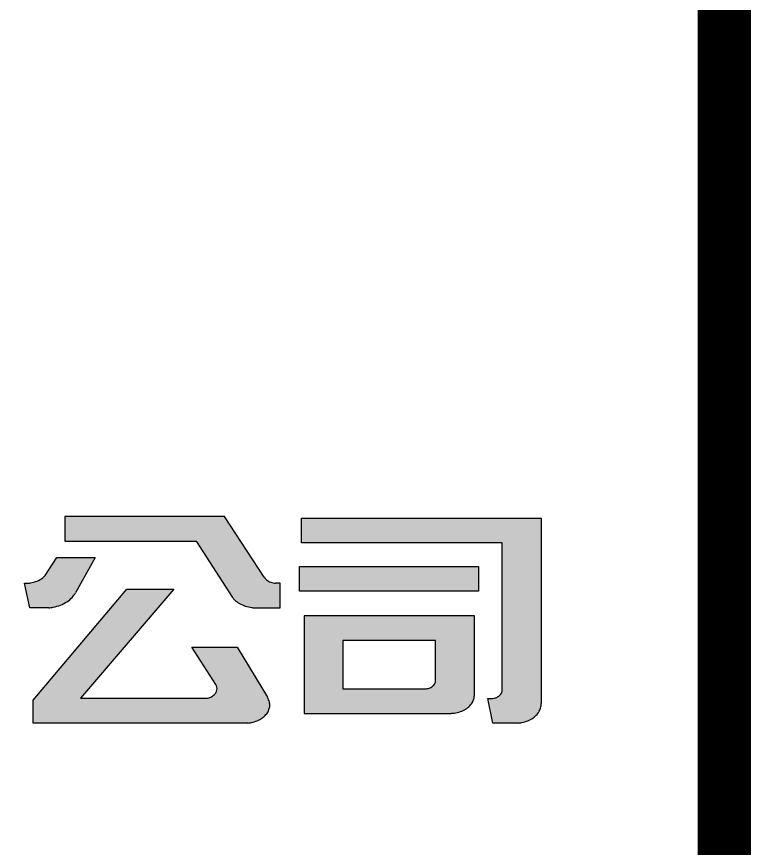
# Model space of a CAD drawing. Extents: x -138012 to 2129925, y -311560 to 0.
# Drawn here: x 1933776 to 1934912, y -143859 to -142561 of the extents above; entities that cross this region are included whole.
import ezdxf

# ---------------------------------------------------------------- set-up
doc = ezdxf.new("R2010")
doc.units = 0
doc.header["$LTSCALE"] = 1000
doc.header["$MEASUREMENT"] = 0
doc.layers.get('0').update_dxf_attribs({"linetype": 'CONTINUOUS'})
for name, color, linetype in [('TEXT', 7, 'CONTINUOUS'), ('WALL', 6, 'CONTINUOUS'), ('图框', 4, 'CONTINUOUS')]:
    doc.layers.add(name, color=color, linetype=linetype)

# ---------------------------------------------------------------- blocks, each defined once
blk = doc.blocks.new('A8')
h = blk.add_hatch(color=0)
h.dxf.hatch_style = 1
edge = h.paths.add_edge_path()
edge.add_line((502381.3863032728, 391806.8845321002), (502141.8465223545, 391806.8845321002))
edge.add_line((502141.8465223545, 391806.8845321002), (502141.8465223545, 391767.1570809301))
edge.add_line((502141.8465223545, 391767.1570809301), (502338.9756538768, 391767.1570809301))
edge.add_line((502338.9756538768, 391767.1570809301), (502393.3531813374, 391676.2880610453))
edge.add_spline(control_points=[(502393.3531813372, 391676.2880610455), (502394.3934568105, 391674.8808582612), (502395.5704973973, 391673.5270470138), (502398.9411896025, 391670.207829684), (502401.3275021039, 391668.3495559663), (502406.6145655696, 391665.1106690213), (502409.5148571379, 391663.7305006369), (502415.6646762991, 391661.5423700044), (502418.9137039297, 391660.7346105797), (502424.3150106267, 391659.9328675108), (502426.4186891844, 391659.7464873859), (502428.5285847476, 391659.6839200239)], knot_values=[3.675655125335953, 3.675655125335953, 3.675655125335953, 3.675655125335953, 3.823852891389297, 3.823852891389297, 4.058879089209102, 4.058879089209102, 4.293905287028908, 4.293905287028908, 4.528931484848713, 4.528931484848713, 4.67534098233276, 4.67534098233276, 4.67534098233276, 4.67534098233276], degree=3, periodic=0)
edge.add_line((502428.5285847498, 391659.6839200238), (502464.7273991806, 391659.683920024))
edge.add_line((502464.7273991806, 391659.683920024), (502464.7273991806, 391699.4121665521))
edge.add_line((502464.7273991806, 391699.4121665521), (502458.0842456607, 391699.412166552))
edge.add_spline(control_points=[(502458.0842456602, 391699.412166552), (502457.2743308914, 391699.4644678855), (502456.7871890747, 391699.5178402137), (502453.7116897417, 391699.9449349036), (502451.1926389926, 391700.7051318056), (502446.6129520838, 391702.9716177557), (502444.5517244732, 391704.4793142819), (502442.1278993156, 391707.1128747581), (502441.4557320769, 391707.9897643158), (502440.8495232102, 391708.9609097756)], knot_values=[0.463394944481089, 0.463394944481089, 0.463394944481089, 0.463394944481089, 0.5348740974187693, 0.5348740974187693, 0.9170009362701392, 0.9170009362701392, 1.299127775121509, 1.299127775121509, 1.470400630335676, 1.470400630335676, 1.470400630335676, 1.470400630335676], degree=3, periodic=0)
edge.add_line((502440.8495232102, 391708.9609097756), (502381.3863032728, 391806.8845321002))
edge = h.paths.add_edge_path()
edge.add_line((502186.9495953897, 391740.7739691709), (502129.373436257, 391740.773969171))
edge.add_line((502129.373436257, 391740.773969171), (502111.9525839124, 391711.7837758249))
edge.add_spline(control_points=[(502111.9525839124, 391711.7837758249), (502110.52001829, 391710.0892979318), (502109.4662699063, 391709.0788626075), (502105.8741210727, 391706.0722639227), (502103.0558134031, 391704.3290036528), (502096.9572809282, 391701.5918535678), (502093.6771994903, 391700.5978224847), (502088.5074352613, 391699.6966265145), (502086.6891578803, 391699.4977940912), (502084.6800220938, 391699.4097804779)], knot_values=[-1.513480281574711, -1.513480281574711, -1.513480281574711, -1.513480281574711, -1.377699840653003, -1.377699840653003, -1.080977499169084, -1.080977499169084, -0.7842551576851653, -0.7842551576851653, -0.6270242143427287, -0.6270242143427287, -0.6270242143427287, -0.6270242143427287], degree=3, periodic=0)
edge.add_line((502084.6800220938, 391699.4097804779), (502081.0796824943, 391699.4097804779))
edge.add_line((502081.0796824943, 391699.4097804779), (502089.0247808333, 391659.6867037772))
edge.add_line((502089.0247808333, 391659.6867037772), (502117.4698106307, 391659.6867037772))
edge.add_spline(control_points=[(502117.4698106307, 391659.6867037772), (502119.7261381377, 391659.9241328339), (502121.9613518696, 391660.2816690108), (502127.9823445419, 391661.5826788361), (502131.6811833687, 391662.7654269619), (502138.6129147762, 391665.7660666581), (502141.8452833164, 391667.5836826831), (502147.6682024939, 391671.737216019), (502150.2583273608, 391674.0725885886), (502154.4861082729, 391678.9073105278), (502156.1851676294, 391681.3764310851), (502157.5320597946, 391683.9429840161)], knot_values=[-1.440018750213178, -1.440018750213178, -1.440018750213178, -1.440018750213178, -1.306992502801708, -1.306992502801708, -1.074807361790648, -1.074807361790648, -0.8426222207795871, -0.8426222207795871, -0.6104370797685266, -0.6104370797685266, -0.3974827503852112, -0.3974827503852112, -0.3974827503852112, -0.3974827503852112], degree=3, periodic=0)
edge.add_line((502157.5320597946, 391683.9429840161), (502186.9495953897, 391740.7739691709))
edge = h.paths.add_edge_path()
edge.add_line((502305.3388127092, 391689.8630972066), (502234.838147621, 391689.8630972066))
edge.add_line((502234.838147621, 391689.8630972066), (502094.1205442941, 391511.4677861295))
edge.add_line((502094.1205442941, 391511.4677861295), (502094.1205442941, 391474.4175787403))
edge.add_line((502094.1205442941, 391474.4175787403), (502416.3448235863, 391474.4175787403))
edge.add_spline(control_points=[(502416.3448235863, 391474.4175787403), (502418.1405944763, 391474.5870798091), (502419.9199194813, 391474.8586310825), (502424.6835506612, 391475.8700500391), (502427.5952754221, 391476.8083816005), (502433.0153917719, 391479.2076011213), (502435.5232006123, 391480.6681595533), (502439.9825718639, 391484.0006131937), (502441.9336959686, 391485.8718123008), (502445.1776827472, 391489.8897657613), (502446.4707351387, 391492.035563781), (502448.3533009357, 391496.4682604389), (502448.943827958, 391498.7548866084), (502449.4142563855, 391503.3589458168), (502449.2946611703, 391505.6773986826), (502448.268161257, 391510.6273592495), (502447.231891219, 391513.2483414173), (502445.6615763768, 391515.8452973653)], knot_values=[-1.453362609457519, -1.453362609457519, -1.453362609457519, -1.453362609457519, -1.311375707313036, -1.311375707313036, -1.065412601364588, -1.065412601364588, -0.8194494954161408, -0.8194494954161408, -0.5734863894676931, -0.5734863894676931, -0.3275232835192455, -0.3275232835192455, -0.08156017757079795, -0.08156017757079795, 0.1644029283776496, 0.1644029283776496, 0.4512005594850379, 0.4512005594850379, 0.4512005594850379, 0.4512005594850379], degree=3, periodic=0)
edge.add_line((502445.6615764009, 391515.8452973222), (502400.388025985, 391596.5325963508))
edge.add_line((502400.388025985, 391596.5325963508), (502332.2523513252, 391596.5325963508))
edge.add_line((502332.2523513252, 391596.5325963508), (502368.4373292667, 391536.3854418487))
edge.add_spline(control_points=[(502368.4373292667, 391536.3854418487), (502369.2063332526, 391534.9106419338), (502369.6629245455, 391533.5779748083), (502370.1581394402, 391530.7850349577), (502370.1789326636, 391529.3232664038), (502369.7542768217, 391526.4656489504), (502369.3098073059, 391525.0715164936), (502368.0207018279, 391522.471147587), (502367.1774970976, 391521.2647899095), (502364.6831528954, 391518.5666806559), (502362.8404628014, 391517.2366669601), (502358.7614701093, 391515.2606711001), (502356.5242938396, 391514.6131035997), (502353.1052987138, 391514.1858009699), (502351.9662132798, 391514.1317082598), (502350.8302950305, 391514.164601473)], knot_values=[4.676208054836756, 4.676208054836756, 4.676208054836756, 4.676208054836756, 4.925931968552827, 4.925931968552827, 5.185168080195165, 5.185168080195165, 5.444404191837504, 5.444404191837504, 5.703640303479842, 5.703640303479842, 6.093152533196895, 6.093152533196895, 6.482664762913949, 6.482664762913949, 6.673816819426038, 6.673816819426038, 6.673816819426038, 6.673816819426038], degree=3, periodic=0)
edge.add_line((502350.8302950305, 391514.164601473), (502165.3322877182, 391514.1629254677))
edge.add_line((502165.3322877182, 391514.1629254677), (502305.3388127092, 391689.8630972066))
at = {"layer": 'WALL', "color": 0}
for p, q in [((502381.3863032728, 391806.8845321002), (502141.8465223545, 391806.8845321002)), ((502141.8465223545, 391806.8845321002), (502141.8465223545, 391767.1570809301)), ((502440.8495232102, 391708.9609097756), (502381.3863032728, 391806.8845321002)), ((502141.8465223545, 391767.1570809301), (502338.9756538768, 391767.1570809301)), ((502338.9756538768, 391767.1570809301), (502393.3531813374, 391676.2880610454)), ((502111.9525839124, 391711.7837758249), (502129.373436257, 391740.773969171)), ((502129.373436257, 391740.773969171), (502186.9495953897, 391740.7739691709)), ((502186.9495953897, 391740.7739691709), (502157.5320597946, 391683.9429840161)), ((502089.0247808333, 391659.6867037772), (502081.0796824943, 391699.4097804779)), ((502081.0796824943, 391699.4097804779), (502084.6800220938, 391699.4097804779)), ((502464.7273991806, 391699.4121665521), (502458.0842456602, 391699.412166552)), ((502464.7273991806, 391659.683920024), (502464.7273991806, 391699.4121665521)), ((502094.1205442941, 391511.4677861295), (502234.838147621, 391689.8630972066)), ((502305.3388127092, 391689.8630972066), (502165.3322877182, 391514.1629254677)), ((502234.838147621, 391689.8630972066), (502305.3388127092, 391689.8630972066)), ((502117.4698106307, 391659.6867037772), (502089.0247808333, 391659.6867037772)), ((502428.5285847475, 391659.6839200238), (502464.7273991806, 391659.683920024)), ((502332.2523513252, 391596.5325963508), (502400.388025985, 391596.5325963508)), ((502368.4373292667, 391536.3854418487), (502332.2523513252, 391596.5325963508)), ((502400.388025985, 391596.5325963508), (502445.6615763768, 391515.8452973653)), ((502165.3322877182, 391514.1629254677), (502350.8302950305, 391514.164601473)), ((502094.1205442941, 391474.4175787403), (502094.1205442941, 391511.4677861295)), ((502416.3448235863, 391474.4175787403), (502094.1205442941, 391474.4175787403))]:
    blk.add_line(p, q, dxfattribs=at)
for points, knots in [([(502084.6800220938, 391699.4097804779), (502086.6891578803, 391699.4977940912), (502088.5074352613, 391699.6966265145), (502093.6771994903, 391700.5978224847), (502096.9572809282, 391701.5918535678), (502103.0558134031, 391704.3290036528), (502105.8741210727, 391706.0722639227), (502109.4662699063, 391709.0788626075), (502110.52001829, 391710.0892979318), (502111.9525839124, 391711.7837758249)], [-1.513480281574711, -1.513480281574711, -1.513480281574711, -1.513480281574711, -1.356249338232274, -1.356249338232274, -1.059526996748355, -1.059526996748355, -0.7628046552644361, -0.7628046552644361, -0.6270242143427285, -0.6270242143427285, -0.6270242143427285, -0.6270242143427285]), ([(502440.8495232102, 391708.9609097756), (502441.4557320769, 391707.9897643158), (502442.1278993156, 391707.1128747581), (502444.5517244732, 391704.4793142819), (502446.6129520838, 391702.9716177557), (502451.1926389926, 391700.7051318056), (502453.7116897417, 391699.9449349036), (502456.7871890747, 391699.5178402137), (502457.2743308914, 391699.4644678855), (502458.0842456602, 391699.412166552)], [0.463394944481089, 0.463394944481089, 0.463394944481089, 0.463394944481089, 0.6346677996952558, 0.6346677996952558, 1.016794638546626, 1.016794638546626, 1.398921477397995, 1.398921477397995, 1.470400630335676, 1.470400630335676, 1.470400630335676, 1.470400630335676]), ([(502117.4698106307, 391659.6867037772), (502119.7261381377, 391659.9241328339), (502121.9613518696, 391660.2816690108), (502127.9823445419, 391661.5826788361), (502131.6811833687, 391662.7654269619), (502138.6129147762, 391665.7660666581), (502141.8452833164, 391667.5836826831), (502147.6682024939, 391671.737216019), (502150.2583273608, 391674.0725885886), (502154.4861082729, 391678.9073105278), (502156.1851676294, 391681.3764310851), (502157.5320597946, 391683.9429840161)], [-1.440018750213178, -1.440018750213178, -1.440018750213178, -1.440018750213178, -1.306992502801708, -1.306992502801708, -1.074807361790648, -1.074807361790648, -0.8426222207795871, -0.8426222207795871, -0.6104370797685266, -0.6104370797685266, -0.3974827503852112, -0.3974827503852112, -0.3974827503852112, -0.3974827503852112]), ([(502393.3531813372, 391676.2880610455), (502394.3934568105, 391674.8808582612), (502395.5704973973, 391673.5270470138), (502398.9411896025, 391670.207829684), (502401.3275021039, 391668.3495559663), (502406.6145655696, 391665.1106690213), (502409.5148571379, 391663.7305006369), (502415.6646762991, 391661.5423700044), (502418.9137039297, 391660.7346105797), (502424.3150106267, 391659.9328675108), (502426.4186891844, 391659.7464873859), (502428.5285847476, 391659.6839200239)], [3.675655125335953, 3.675655125335953, 3.675655125335953, 3.675655125335953, 3.823852891389297, 3.823852891389297, 4.058879089209102, 4.058879089209102, 4.293905287028908, 4.293905287028908, 4.528931484848713, 4.528931484848713, 4.67534098233276, 4.67534098233276, 4.67534098233276, 4.67534098233276]), ([(502350.8302950305, 391514.164601473), (502351.9662132798, 391514.1317082598), (502353.1052987138, 391514.1858009699), (502356.5242938396, 391514.6131035997), (502358.7614701093, 391515.2606711001), (502362.8404628014, 391517.2366669601), (502364.6831528954, 391518.5666806559), (502367.1774970976, 391521.2647899095), (502368.0207018279, 391522.471147587), (502369.3098073059, 391525.0715164936), (502369.7542768217, 391526.4656489504), (502370.1789326636, 391529.3232664038), (502370.1581394402, 391530.7850349577), (502369.6629245455, 391533.5779748083), (502369.2063332526, 391534.9106419338), (502368.4373292667, 391536.3854418487)], [4.676208054836756, 4.676208054836756, 4.676208054836756, 4.676208054836756, 4.867360111348844, 4.867360111348844, 5.256872341065898, 5.256872341065898, 5.646384570782951, 5.646384570782951, 5.905620682425289, 5.905620682425289, 6.164856794067628, 6.164856794067628, 6.424092905709966, 6.424092905709966, 6.673816819426037, 6.673816819426037, 6.673816819426037, 6.673816819426037]), ([(502416.3448235863, 391474.4175787403), (502418.1405944763, 391474.5870798091), (502419.9199194813, 391474.8586310825), (502424.6835506612, 391475.8700500391), (502427.5952754221, 391476.8083816005), (502433.0153917719, 391479.2076011213), (502435.5232006123, 391480.6681595533), (502439.9825718639, 391484.0006131937), (502441.9336959686, 391485.8718123008), (502445.1776827472, 391489.8897657613), (502446.4707351387, 391492.035563781), (502448.3533009357, 391496.4682604389), (502448.943827958, 391498.7548866084), (502449.4142563855, 391503.3589458168), (502449.2946611703, 391505.6773986826), (502448.268161257, 391510.6273592495), (502447.231891219, 391513.2483414173), (502445.6615763768, 391515.8452973653)], [-1.453362609457519, -1.453362609457519, -1.453362609457519, -1.453362609457519, -1.311375707313036, -1.311375707313036, -1.065412601364588, -1.065412601364588, -0.8194494954161408, -0.8194494954161408, -0.5734863894676931, -0.5734863894676931, -0.3275232835192455, -0.3275232835192455, -0.08156017757079795, -0.08156017757079795, 0.1644029283776496, 0.1644029283776496, 0.4512005594850379, 0.4512005594850379, 0.4512005594850379, 0.4512005594850379])]:
    blk.add_open_spline(points, degree=3, knots=knots, dxfattribs=at)
blk = doc.blocks.new('A2')
h = blk.add_hatch(color=0)
h.dxf.hatch_style = 1
edge = h.paths.add_edge_path(flags=17)
edge.add_line((502770.6628640475, 391647.0867502075), (502514.9643424749, 391647.0867502075))
edge.add_line((502514.9643424749, 391647.0867502075), (502514.9643424749, 391489.9875089009))
edge.add_line((502514.9643424749, 391489.9875089009), (502732.7898462224, 391489.9875089009))
edge.add_spline(control_points=[(502732.7898462224, 391489.9875089009), (502734.6972387052, 391489.9670517593), (502736.5632438388, 391490.0563520898), (502741.5373754376, 391490.5887447839), (502744.6079399858, 391491.2356788442), (502750.4316803534, 391493.1035794858), (502753.1842509182, 391494.3243297636), (502758.1949192024, 391497.2445830734), (502760.452441682, 391498.9435647863), (502764.3408681359, 391502.690513715), (502765.9715746936, 391504.7375506209), (502768.5325065466, 391509.0380442396), (502769.4634455284, 391511.2907050423), (502770.5926947796, 391515.8339032326), (502770.8051913902, 391518.1234804015), (502770.6628640475, 391520.6404659483)], knot_values=[1.557236420792033, 1.557236420792033, 1.557236420792033, 1.557236420792033, 1.703796877911177, 1.703796877911177, 1.952098782648042, 1.952098782648042, 2.200400687384907, 2.200400687384907, 2.448702592121772, 2.448702592121772, 2.697004496858638, 2.697004496858638, 2.945306401595503, 2.945306401595503, 3.189031037346255, 3.189031037346255, 3.189031037346255, 3.189031037346255], degree=3, periodic=0)
edge.add_line((502770.6628640475, 391520.6404659525), (502770.6628640475, 391647.0867502075))
edge = h.paths.add_edge_path(flags=16)
edge.add_line((502712.2631557133, 391607.3410058012), (502712.2631557132, 391542.6440477776))
edge.add_spline(control_points=[(502712.2631557132, 391542.6440477776), (502712.2562961537, 391541.4191567198), (502712.0534850954, 391540.2190097314), (502711.2351181511, 391537.775804779), (502710.5656956232, 391536.5534179075), (502708.8751464701, 391534.3790757123), (502707.8553422116, 391533.4257141327), (502705.1406890412, 391531.5219904322), (502703.3374741575, 391530.7142519438), (502700.4907217335, 391529.9815401105), (502699.5179087737, 391529.8167711143), (502698.1943186371, 391529.7177438242)], knot_values=[-1.463753825127269, -1.463753825127269, -1.463753825127269, -1.463753825127269, -1.20646144714923, -1.20646144714923, -0.9118370394847011, -0.9118370394847011, -0.6172126318201723, -0.6172126318201723, -0.2087520853118574, -0.2087520853118574, -0.00452181205769997, -0.00452181205769997, -0.00452181205769997, -0.00452181205769997], degree=3, periodic=0)
edge.add_line((502698.1943186371, 391529.7177438242), (502573.3922035759, 391529.7177438242))
edge.add_line((502573.3922035759, 391529.7177438242), (502573.3922035759, 391607.341005801))
edge.add_line((502573.3922035759, 391607.341005801), (502712.2631557133, 391607.3410058012))
h.paths.add_polyline_path([(502777.0267970018, 391726.2718072592), (502508.2119013375, 391726.2718072594), (502508.2119013375, 391686.5523096702), (502777.0267970018, 391686.5523096702)])
edge = h.paths.add_edge_path()
edge.add_line((502870.888121793, 391804.0570340558), (502511.3959792724, 391804.0570340558))
edge.add_line((502511.3959792724, 391804.0570340558), (502511.3959792724, 391764.3287875276))
edge.add_line((502511.3959792724, 391764.3287875276), (502812.4715217985, 391764.3287875276))
edge.add_line((502812.4715217985, 391764.3287875276), (502812.4715217985, 391526.7325113132))
edge.add_spline(control_points=[(502812.4715217985, 391526.7325113132), (502812.3403585521, 391525.4687176484), (502812.1716358539, 391524.7328585554), (502811.5521761712, 391522.8511354573), (502810.9902114703, 391521.743117041), (502809.3050891553, 391519.3231056305), (502808.0502204722, 391518.1023423423), (502805.1903416642, 391516.1221929831), (502803.5849887317, 391515.360760456), (502800.9204702498, 391514.547967562), (502799.9199052252, 391514.3320208054), (502798.3815701473, 391514.1633231466)], knot_values=[1.734724776811486, 1.734724776811486, 1.734724776811486, 1.734724776811486, 1.888048571847763, 1.888048571847763, 2.138786644677325, 2.138786644677325, 2.487917201709313, 2.487917201709313, 2.8370477587413, 2.8370477587413, 3.037405143303495, 3.037405143303495, 3.037405143303495, 3.037405143303495], degree=3, periodic=0)
edge.add_line((502798.3815701473, 391514.1633231466), (502790.9982266112, 391514.1633231466))
edge.add_line((502790.9982266112, 391514.1633231466), (502798.2804281976, 391474.4314975071))
edge.add_line((502798.2804281976, 391474.4314975071), (502836.5249420386, 391474.4314975072))
edge.add_spline(control_points=[(502836.5249420386, 391474.4314975072), (502838.3847450353, 391474.6129139122), (502840.2271990211, 391474.898895555), (502845.1657112069, 391475.9575691893), (502848.1866082551, 391476.9346600623), (502853.8146732546, 391479.4272021412), (502856.421268617, 391480.9423313719), (502861.0646275051, 391484.3986746625), (502863.1009561997, 391486.3392166152), (502866.4981506973, 391490.5089993639), (502867.8591738084, 391492.7373121771), (502869.8567500845, 391497.3451427963), (502870.4942576847, 391499.7243545505), (502870.9037252614, 391503.3523500146), (502870.9461227654, 391504.5880077991), (502870.888121793, 391505.997127974)], knot_values=[-1.449471950126533, -1.449471950126533, -1.449471950126533, -1.449471950126533, -1.308983394770837, -1.308983394770837, -1.065196011689102, -1.065196011689102, -0.8214086286073663, -0.8214086286073663, -0.5776212455256309, -0.5776212455256309, -0.3338338624438955, -0.3338338624438955, -0.09004647936216001, -0.09004647936216001, 0.03510114245816731, 0.03510114245816731, 0.03510114245816731, 0.03510114245816731], degree=3, periodic=0)
edge.add_line((502870.888121793, 391505.9971279841), (502870.888121793, 391804.0570340558))
at = {"layer": 'WALL', "color": 0}
for p, q in [((502511.3959792724, 391764.3287875276), (502511.3959792724, 391804.0570340558)), ((502511.3959792724, 391804.0570340558), (502870.888121793, 391804.0570340558)), ((502870.888121793, 391804.0570340558), (502870.888121793, 391505.997127974)), ((502812.4715217985, 391764.3287875276), (502511.3959792724, 391764.3287875276)), ((502812.4715217985, 391526.7325113132), (502812.4715217985, 391764.3287875276)), ((502508.2119013375, 391726.2718072594), (502777.0267970018, 391726.2718072592)), ((502508.2119013375, 391686.5523096702), (502508.2119013375, 391726.2718072594)), ((502777.0267970018, 391726.2718072592), (502777.0267970018, 391686.5523096702)), ((502777.0267970018, 391686.5523096702), (502508.2119013375, 391686.5523096702)), ((502770.6628640475, 391647.0867502075), (502514.9643424749, 391647.0867502075)), ((502514.9643424749, 391647.0867502075), (502514.9643424749, 391489.9875089009)), ((502770.6628640475, 391520.6404659483), (502770.6628640475, 391647.0867502075)), ((502712.2631557133, 391607.3410058012), (502573.3922035759, 391607.341005801)), ((502573.3922035759, 391607.341005801), (502573.3922035759, 391529.7177438242)), ((502712.2631557132, 391542.6440477776), (502712.2631557133, 391607.3410058012)), ((502573.3922035759, 391529.7177438242), (502698.1943186371, 391529.7177438242)), ((502798.2804281976, 391474.4314975071), (502790.9982266112, 391514.1633231466)), ((502790.9982266112, 391514.1633231466), (502798.3815701473, 391514.1633231466)), ((502514.9643424749, 391489.9875089009), (502732.7898462224, 391489.9875089009)), ((502836.5249420386, 391474.4314975072), (502798.2804281976, 391474.4314975071))]:
    blk.add_line(p, q, dxfattribs=at)
for points, knots in [([(502698.1943186371, 391529.7177438242), (502699.5179087737, 391529.8167711143), (502700.4907217335, 391529.9815401105), (502703.3374741575, 391530.7142519438), (502705.1406890412, 391531.5219904322), (502707.8553422116, 391533.4257141327), (502708.8751464701, 391534.3790757123), (502710.5656956232, 391536.5534179075), (502711.2351181511, 391537.775804779), (502712.0534850954, 391540.2190097314), (502712.2562961537, 391541.4191567198), (502712.2631557132, 391542.6440477776)], [-1.463753825127269, -1.463753825127269, -1.463753825127269, -1.463753825127269, -1.259523551873111, -1.259523551873111, -0.8510630053647963, -0.8510630053647963, -0.5564385977002675, -0.5564385977002675, -0.2618141900357386, -0.2618141900357386, -0.00452181205769997, -0.00452181205769997, -0.00452181205769997, -0.00452181205769997]), ([(502798.3815701473, 391514.1633231466), (502799.9199052252, 391514.3320208054), (502800.9204702498, 391514.547967562), (502803.5849887317, 391515.360760456), (502805.1903416642, 391516.1221929831), (502808.0502204722, 391518.1023423423), (502809.3050891553, 391519.3231056305), (502810.9902114703, 391521.743117041), (502811.5521761712, 391522.8511354573), (502812.1716358539, 391524.7328585554), (502812.3403585521, 391525.4687176484), (502812.4715217985, 391526.7325113132)], [1.734724776811486, 1.734724776811486, 1.734724776811486, 1.734724776811486, 1.935082161373681, 1.935082161373681, 2.284212718405668, 2.284212718405668, 2.633343275437656, 2.633343275437656, 2.884081348267218, 2.884081348267218, 3.037405143303495, 3.037405143303495, 3.037405143303495, 3.037405143303495]), ([(502732.7898462224, 391489.9875089009), (502734.6972387052, 391489.9670517593), (502736.5632438388, 391490.0563520898), (502741.5373754376, 391490.5887447839), (502744.6079399858, 391491.2356788442), (502750.4316803534, 391493.1035794858), (502753.1842509182, 391494.3243297636), (502758.1949192024, 391497.2445830734), (502760.452441682, 391498.9435647863), (502764.3408681359, 391502.690513715), (502765.9715746936, 391504.7375506209), (502768.5325065466, 391509.0380442396), (502769.4634455284, 391511.2907050423), (502770.5926947796, 391515.8339032326), (502770.8051913902, 391518.1234804015), (502770.6628640475, 391520.6404659483)], [1.557236420792033, 1.557236420792033, 1.557236420792033, 1.557236420792033, 1.703796877911177, 1.703796877911177, 1.952098782648042, 1.952098782648042, 2.200400687384907, 2.200400687384907, 2.448702592121772, 2.448702592121772, 2.697004496858638, 2.697004496858638, 2.945306401595503, 2.945306401595503, 3.189031037346255, 3.189031037346255, 3.189031037346255, 3.189031037346255]), ([(502836.5249420386, 391474.4314975072), (502838.3847450353, 391474.6129139122), (502840.2271990211, 391474.898895555), (502845.1657112069, 391475.9575691893), (502848.1866082551, 391476.9346600623), (502853.8146732546, 391479.4272021412), (502856.421268617, 391480.9423313719), (502861.0646275051, 391484.3986746625), (502863.1009561997, 391486.3392166152), (502866.4981506973, 391490.5089993639), (502867.8591738084, 391492.7373121771), (502869.8567500845, 391497.3451427963), (502870.4942576847, 391499.7243545505), (502870.9037252614, 391503.3523500146), (502870.9461227654, 391504.5880077991), (502870.888121793, 391505.997127974)], [-1.449471950126533, -1.449471950126533, -1.449471950126533, -1.449471950126533, -1.308983394770837, -1.308983394770837, -1.065196011689102, -1.065196011689102, -0.8214086286073663, -0.8214086286073663, -0.5776212455256309, -0.5776212455256309, -0.3338338624438955, -0.3338338624438955, -0.09004647936216001, -0.09004647936216001, 0.03510114245816731, 0.03510114245816731, 0.03510114245816731, 0.03510114245816731])]:
    blk.add_open_spline(points, degree=3, knots=knots, dxfattribs=at)
blk = doc.blocks.new('564563')
at = {"layer": '图框', "const_width": 140}
blk.add_lwpolyline([(196066.7836258814, -136041.4486648225), (189566.7836258814, -136041.4486648225), (189566.7836258813, -193441.4486648225), (196066.7836258813, -193441.4486648225)], close=True, dxfattribs=at)
at = {"layer": '图框', "xscale": 1.040000000037253, "yscale": 0.9700000000011642}
for name, p in [('A8', (-327218.5264736189, -521846.3711654968)), ('A2', (-327233.3084518955, -521846.4559904381))]:
    blk.add_blockref(name, p, dxfattribs=at)

msp = doc.modelspace()

# ---------------------------------------------------------------- linework, layer by layer
at = {"layer": '图框'}
for points, const_width in [([(1854308.842773769, -137588.7209197478), (1934908.842773769, -137588.7209197478), (1934908.842773769, -194988.7209197478), (1854308.842773769, -194988.7209197478)], 140), ([(1934908.841534904, -194988.7212095631), (1934908.841534904, -137588.7212095629), (1854308.841534904, -137588.7212095629), (1854308.841534904, -194988.7212095631)], 100)]:
    msp.add_lwpolyline(points, close=True, dxfattribs=dict(at, const_width=const_width))

# ---------------------------------------------------------------- block references
at = {"layer": 'TEXT'}
msp.add_blockref('564563', (1738842.057909023, -1547.272254925221), dxfattribs=at)

doc.saveas('drawing.dxf')
